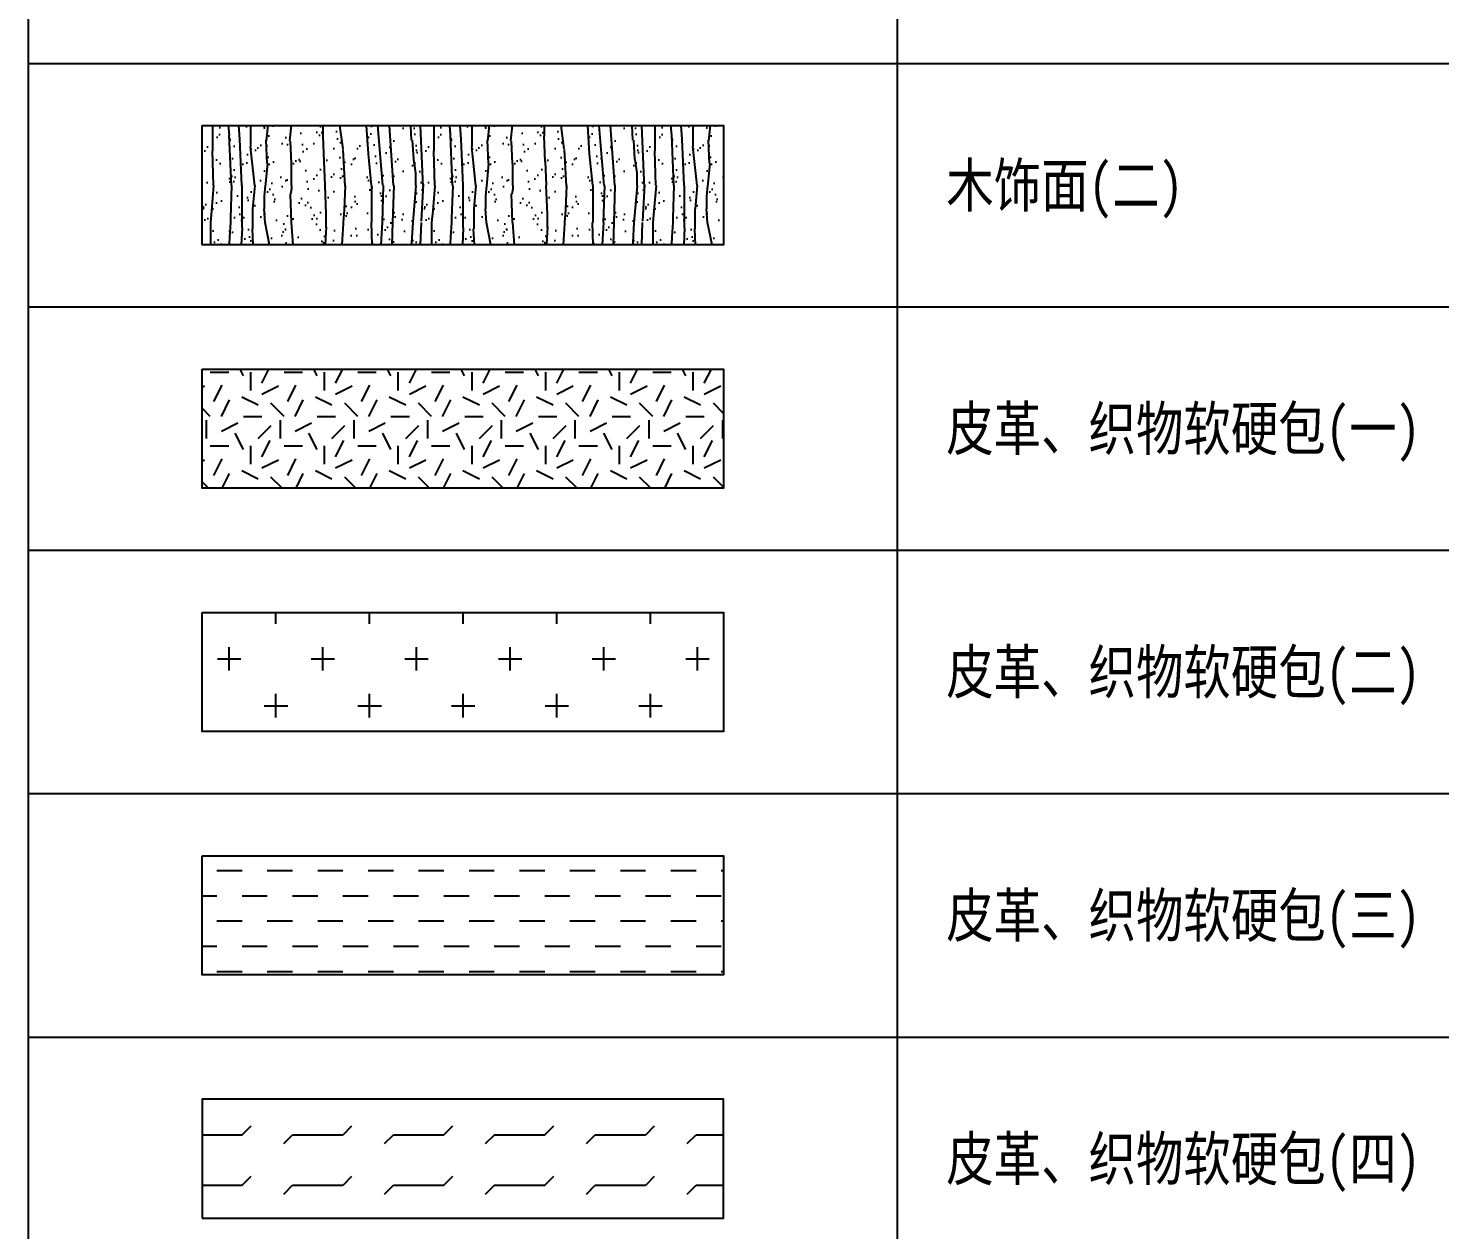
# Paper-space layout '布局1' of a CAD drawing. Header units: millimetres. Extents: x -13 to 1345, y 296 to 754.
# Drawn here: x 932.2 to 1013.4, y 524.1 to 593.2 of the extents above; entities that cross this region are included whole.
import ezdxf
from ezdxf.enums import TextEntityAlignment as Align

# ---------------------------------------------------------------- set-up
doc = ezdxf.new("R2010")
doc.units = ezdxf.units.MM
for name, color, linetype in [('E-立面填充', 250, 'Continuous'), ('W-图框', 251, 'Continuous'), ('W-文字', 35, 'Continuous')]:
    doc.layers.add(name, color=color, linetype=linetype)
doc.styles.add('WORD-1', font='SIMFANG.TTF', dxfattribs={"width": 0.7, "height": 2.5})

psp = doc.layouts.new('布局1')

# ---------------------------------------------------------------- hatches: boundary and pattern name
at = {"layer": 'E-立面填充', "ltscale": 1000}
h = psp.add_hatch(dxfattribs=at)
h.set_pattern_fill('FA木纹深SC1000', color=250, scale=12.72544, angle=90, style=0, pattern_type=2)
h.set_pattern_definition([(266.633539, (-4035.80825, 403.8522), (-1e-07, -12.72543966), [4.12774, -212.578687]), (268.025065, (-4046.89756, 401.00415), (-1.67e-07, -12.725439713), [1.758367, -367.49871]), (91.974934, (-4046.89756, 397.4895), (-9.65e-07, 12.72543968), [1.758367, -367.49871]), (267.455195, (-4044.59486, 403.00386), (-12.725442616, -279.959672629), [2.729572, -570.480507]), (270, (-4044.716, 400.277), (-12.72544, -12.72544), [2.787477, -9.93796]), (266.633539, (-4039.0199, 403.6098), (-1e-07, -12.72543966), [3.095806, -213.610618]), (270, (-4039.202, 400.52), (-12.72544, -12.72544), [3.029867, -9.695572]), (266.423665, (-4038.05035, 403.7916), (-9e-08, -12.72543973), [2.914347, -201.08997]), (266.347777, (-4038.23214, 400.88295), (-12.72544048, -203.607034184), [2.85387, -596.458945]), (267.678469, (-4035.26287, 401.9737), (-12.7254419765, -318.13599169), [4.487886, -937.968173]), (90, (-4046.352, 397.49), (-12.72544, 12.72544), [4.726592, -7.998847]), (267.768825, (-4043.92829, 402.1555), (-12.7254419194, -330.8614318664), [4.669535, -975.932728]), (270, (-4045.686, 403.67), (-12.72544, -12.72544), [4.665995, -8.059445]), (90, (-4043.08, 399.429), (-12.72544, 12.72544), [1.39374, -11.3317]), (93.814075, (-4041.9892, 400.5194), (-1.3e-07, 12.72543972), [0.910978, -190.394326]), (101.30993, (-4042.0498, 401.4283), (-4e-07, 12.7254397), [0.92696, -63.960303]), (267.397437, (-4040.71663, 400.94355), (-1.9e-07, -12.7254397), [1.334518, -278.914215]), (95.19443, (-4040.7166, 400.9436), (-6e-07, 12.7254397), [1.33864, -139.218436]), (266.054813, (-4036.35362, 401.00415), (-12.72544144, -178.15615458), [1.761497, -368.152824]), (90, (-4035.058, 391.443), (-12.72544, 8e-16), [0, -12.72544]), (90, (-4034.896, 394.772), (-12.72544, 8e-16), [0, -12.72544]), (90, (-4035.03, 394.625), (-12.72544, 8e-16), [0, -12.72544]), (90, (-4035.756, 393.834), (-12.72544, 8e-16), [0, -12.72544]), (90, (-4036.39, 393.142), (-12.72544, 8e-16), [0, -12.72544]), (90, (-4036.524, 392.995), (-12.72544, 8e-16), [0, -12.72544]), (90, (-4037.25, 392.204), (-12.72544, 8e-16), [0, -12.72544]), (90, (-4037.884, 391.512), (-12.72544, 8e-16), [0, -12.72544]), (90, (-4038.018, 391.365), (-12.72544, 8e-16), [0, -12.72544]), (90, (-4034.96, 397.855), (-12.72544, 8e-16), [0, -12.72544]), (90, (-4035.594, 397.163), (-12.72544, 8e-16), [0, -12.72544]), (90, (-4035.728, 397.016), (-12.72544, 8e-16), [0, -12.72544]), (90, (-4036.454, 396.225), (-12.72544, 8e-16), [0, -12.72544]), (90, (-4037.088, 395.533), (-12.72544, 8e-16), [0, -12.72544]), (90, (-4037.222, 395.386), (-12.72544, 8e-16), [0, -12.72544]), (90, (-4037.948, 394.595), (-12.72544, 8e-16), [0, -12.72544]), (90, (-4038.582, 393.903), (-12.72544, 8e-16), [0, -12.72544]), (90, (-4038.716, 393.756), (-12.72544, 8e-16), [0, -12.72544]), (90, (-4039.441, 392.964), (-12.72544, 8e-16), [0, -12.72544]), (90, (-4040.075, 392.272), (-12.72544, 8e-16), [0, -12.72544]), (90, (-4040.21, 392.126), (-12.72544, 8e-16), [0, -12.72544]), (90, (-4040.935, 391.334), (-12.72544, 8e-16), [0, -12.72544]), (90, (-4035.658, 400.246), (-12.72544, 8e-16), [0, -12.72544]), (90, (-4036.292, 399.554), (-12.72544, 8e-16), [0, -12.72544]), (90, (-4036.426, 399.407), (-12.72544, 8e-16), [0, -12.72544]), (90, (-4037.152, 398.616), (-12.72544, 8e-16), [0, -12.72544]), (90, (-4037.786, 397.924), (-12.72544, 8e-16), [0, -12.72544]), (90, (-4037.92, 397.777), (-12.72544, 8e-16), [0, -12.72544]), (90, (-4038.646, 396.985), (-12.72544, 8e-16), [0, -12.72544]), (90, (-4039.28, 396.294), (-12.72544, 8e-16), [0, -12.72544]), (90, (-4039.414, 396.147), (-12.72544, 8e-16), [0, -12.72544]), (90, (-4040.14, 395.355), (-12.72544, 8e-16), [0, -12.72544]), (90, (-4040.773, 394.663), (-12.72544, 8e-16), [0, -12.72544]), (90, (-4040.908, 394.517), (-12.72544, 8e-16), [0, -12.72544]), (90, (-4041.633, 393.725), (-12.72544, 8e-16), [0, -12.72544]), (90, (-4042.267, 393.033), (-12.72544, 8e-16), [0, -12.72544]), (90, (-4042.402, 392.887), (-12.72544, 8e-16), [0, -12.72544]), (90, (-4043.127, 392.095), (-12.72544, 8e-16), [0, -12.72544]), (90, (-4043.761, 391.403), (-12.72544, 8e-16), [0, -12.72544]), (90, (-4043.895, 391.256), (-12.72544, 8e-16), [0, -12.72544]), (90, (-4038.484, 400.315), (-12.72544, 8e-16), [0, -12.72544]), (90, (-4038.618, 400.168), (-12.72544, 8e-16), [0, -12.72544]), (90, (-4039.344, 399.376), (-12.72544, 8e-16), [0, -12.72544]), (90, (-4039.978, 398.684), (-12.72544, 8e-16), [0, -12.72544]), (90, (-4040.112, 398.538), (-12.72544, 8e-16), [0, -12.72544]), (90, (-4040.837, 397.746), (-12.72544, 8e-16), [0, -12.72544]), (90, (-4041.471, 397.054), (-12.72544, 8e-16), [0, -12.72544]), (90, (-4041.606, 396.908), (-12.72544, 8e-16), [0, -12.72544]), (90, (-4042.331, 396.116), (-12.72544, 8e-16), [0, -12.72544]), (90, (-4042.965, 395.424), (-12.72544, 8e-16), [0, -12.72544]), (90, (-4043.1, 395.278), (-12.72544, 8e-16), [0, -12.72544]), (90, (-4043.825, 394.486), (-12.72544, 8e-16), [0, -12.72544]), (90, (-4044.459, 393.794), (-12.72544, 8e-16), [0, -12.72544]), (90, (-4044.593, 393.647), (-12.72544, 8e-16), [0, -12.72544]), (90, (-4045.319, 392.856), (-12.72544, 8e-16), [0, -12.72544]), (90, (-4045.953, 392.164), (-12.72544, 8e-16), [0, -12.72544]), (90, (-4046.087, 392.017), (-12.72544, 8e-16), [0, -12.72544]), (90, (-4046.812, 391.226), (-12.72544, 8e-16), [0, -12.72544]), (90, (-4041.535, 400.137), (-12.72544, 8e-16), [0, -12.72544]), (90, (-4042.17, 399.445), (-12.72544, 8e-16), [0, -12.72544]), (90, (-4042.304, 399.299), (-12.72544, 8e-16), [0, -12.72544]), (90, (-4043.029, 398.507), (-12.72544, 8e-16), [0, -12.72544]), (90, (-4043.663, 397.815), (-12.72544, 8e-16), [0, -12.72544]), (90, (-4043.798, 397.668), (-12.72544, 8e-16), [0, -12.72544]), (90, (-4044.523, 396.877), (-12.72544, 8e-16), [0, -12.72544]), (90, (-4045.157, 396.185), (-12.72544, 8e-16), [0, -12.72544]), (90, (-4045.291, 396.038), (-12.72544, 8e-16), [0, -12.72544]), (90, (-4046.017, 395.247), (-12.72544, 8e-16), [0, -12.72544]), (90, (-4046.651, 394.555), (-12.72544, 8e-16), [0, -12.72544]), (90, (-4046.785, 394.408), (-12.72544, 8e-16), [0, -12.72544]), (90, (-4044.361, 400.206), (-12.72544, 8e-16), [0, -12.72544]), (90, (-4044.496, 400.059), (-12.72544, 8e-16), [0, -12.72544]), (90, (-4045.221, 399.268), (-12.72544, 8e-16), [0, -12.72544]), (90, (-4045.855, 398.576), (-12.72544, 8e-16), [0, -12.72544]), (90, (-4045.99, 398.429), (-12.72544, 8e-16), [0, -12.72544]), (90, (-4046.715, 397.638), (-12.72544, 8e-16), [0, -12.72544]), (90, (-4047.349, 396.946), (-12.72544, 8e-16), [0, -12.72544]), (90, (-4035.368, 392.983), (-12.72544, 8e-16), [0, -12.72544]), (90, (-4035.582, 392.647), (-12.72544, 8e-16), [0, -12.72544]), (90, (-4035.373, 395.46), (-12.72544, 8e-16), [0, -12.72544]), (90, (-4035.586, 395.124), (-12.72544, 8e-16), [0, -12.72544]), (90, (-4036.59, 393.548), (-12.72544, 8e-16), [0, -12.72544]), (90, (-4037.36, 392.34), (-12.72544, 8e-16), [0, -12.72544]), (90, (-4037.573, 392.005), (-12.72544, 8e-16), [0, -12.72544]), (90, (-4035.377, 397.936), (-12.72544, 8e-16), [0, -12.72544]), (90, (-4035.591, 397.601), (-12.72544, 8e-16), [0, -12.72544]), (90, (-4036.595, 396.025), (-12.72544, 8e-16), [0, -12.72544]), (90, (-4037.364, 394.817), (-12.72544, 8e-16), [0, -12.72544]), (90, (-4037.578, 394.482), (-12.72544, 8e-16), [0, -12.72544]), (90, (-4038.582, 392.906), (-12.72544, 8e-16), [0, -12.72544]), (90, (-4039.351, 391.698), (-12.72544, 8e-16), [0, -12.72544]), (90, (-4039.565, 391.363), (-12.72544, 8e-16), [0, -12.72544]), (90, (-4035.382, 400.413), (-12.72544, 8e-16), [0, -12.72544]), (90, (-4035.595, 400.078), (-12.72544, 8e-16), [0, -12.72544]), (90, (-4036.6, 398.501), (-12.72544, 8e-16), [0, -12.72544]), (90, (-4037.369, 397.294), (-12.72544, 8e-16), [0, -12.72544]), (90, (-4037.582, 396.959), (-12.72544, 8e-16), [0, -12.72544]), (90, (-4038.587, 395.382), (-12.72544, 8e-16), [0, -12.72544]), (90, (-4039.356, 394.175), (-12.72544, 8e-16), [0, -12.72544]), (90, (-4039.57, 393.84), (-12.72544, 8e-16), [0, -12.72544]), (90, (-4040.574, 392.263), (-12.72544, 8e-16), [0, -12.72544]), (90, (-4037.373, 399.771), (-12.72544, 8e-16), [0, -12.72544]), (90, (-4037.587, 399.435), (-12.72544, 8e-16), [0, -12.72544]), (90, (-4038.591, 397.859), (-12.72544, 8e-16), [0, -12.72544]), (90, (-4039.36, 396.652), (-12.72544, 8e-16), [0, -12.72544]), (90, (-4039.574, 396.316), (-12.72544, 8e-16), [0, -12.72544]), (90, (-4040.578, 394.74), (-12.72544, 8e-16), [0, -12.72544]), (90, (-4041.348, 393.533), (-12.72544, 8e-16), [0, -12.72544]), (90, (-4041.561, 393.197), (-12.72544, 8e-16), [0, -12.72544]), (90, (-4042.565, 391.621), (-12.72544, 8e-16), [0, -12.72544]), (90, (-4038.596, 400.336), (-12.72544, 8e-16), [0, -12.72544]), (90, (-4039.365, 399.129), (-12.72544, 8e-16), [0, -12.72544]), (90, (-4039.579, 398.793), (-12.72544, 8e-16), [0, -12.72544]), (90, (-4040.583, 397.217), (-12.72544, 8e-16), [0, -12.72544]), (90, (-4041.352, 396.01), (-12.72544, 8e-16), [0, -12.72544]), (90, (-4041.566, 395.674), (-12.72544, 8e-16), [0, -12.72544]), (90, (-4042.57, 394.098), (-12.72544, 8e-16), [0, -12.72544]), (90, (-4043.339, 392.89), (-12.72544, 8e-16), [0, -12.72544]), (90, (-4043.553, 392.555), (-12.72544, 8e-16), [0, -12.72544]), (90, (-4040.587, 399.694), (-12.72544, 8e-16), [0, -12.72544]), (90, (-4041.357, 398.486), (-12.72544, 8e-16), [0, -12.72544]), (90, (-4041.57, 398.151), (-12.72544, 8e-16), [0, -12.72544]), (90, (-4042.574, 396.574), (-12.72544, 8e-16), [0, -12.72544]), (90, (-4043.344, 395.367), (-12.72544, 8e-16), [0, -12.72544]), (90, (-4043.557, 395.032), (-12.72544, 8e-16), [0, -12.72544]), (90, (-4044.562, 393.455), (-12.72544, 8e-16), [0, -12.72544]), (90, (-4045.331, 392.248), (-12.72544, 8e-16), [0, -12.72544]), (90, (-4045.544, 391.912), (-12.72544, 8e-16), [0, -12.72544]), (90, (-4042.579, 399.051), (-12.72544, 8e-16), [0, -12.72544]), (90, (-4043.348, 397.844), (-12.72544, 8e-16), [0, -12.72544]), (90, (-4043.562, 397.508), (-12.72544, 8e-16), [0, -12.72544]), (90, (-4044.566, 395.932), (-12.72544, 8e-16), [0, -12.72544]), (90, (-4045.335, 394.725), (-12.72544, 8e-16), [0, -12.72544]), (90, (-4045.549, 394.389), (-12.72544, 8e-16), [0, -12.72544]), (90, (-4046.553, 392.813), (-12.72544, 8e-16), [0, -12.72544]), (90, (-4047.322, 391.606), (-12.72544, 8e-16), [0, -12.72544]), (90, (-4043.353, 400.32), (-12.72544, 8e-16), [0, -12.72544]), (90, (-4043.566, 399.985), (-12.72544, 8e-16), [0, -12.72544]), (90, (-4044.57, 398.409), (-12.72544, 8e-16), [0, -12.72544]), (90, (-4045.34, 397.201), (-12.72544, 8e-16), [0, -12.72544]), (90, (-4045.553, 396.866), (-12.72544, 8e-16), [0, -12.72544]), (90, (-4046.558, 395.29), (-12.72544, 8e-16), [0, -12.72544]), (90, (-4047.327, 394.082), (-12.72544, 8e-16), [0, -12.72544]), (90, (-4045.344, 399.678), (-12.72544, 8e-16), [0, -12.72544]), (90, (-4045.558, 399.343), (-12.72544, 8e-16), [0, -12.72544]), (90, (-4046.562, 397.767), (-12.72544, 8e-16), [0, -12.72544]), (90, (-4047.331, 396.559), (-12.72544, 8e-16), [0, -12.72544]), (90, (-4046.567, 400.243), (-12.72544, 8e-16), [0, -12.72544]), (90, (-4047.336, 399.036), (-12.72544, 8e-16), [0, -12.72544]), (90, (-4034.791, 399.959), (-12.72544, 8e-16), [0, -12.72544]), (90, (-4034.736, 399.545), (-12.72544, 8e-16), [0, -12.72544]), (90, (-4036.839, 399.872), (-12.72544, 8e-16), [0, -12.72544]), (90, (-4036.753, 399.226), (-12.72544, 8e-16), [0, -12.72544]), (90, (-4036.699, 398.812), (-12.72544, 8e-16), [0, -12.72544]), (90, (-4036.557, 397.731), (-12.72544, 8e-16), [0, -12.72544]), (90, (-4036.472, 397.085), (-12.72544, 8e-16), [0, -12.72544]), (90, (-4036.417, 396.671), (-12.72544, 8e-16), [0, -12.72544]), (90, (-4036.275, 395.59), (-12.72544, 8e-16), [0, -12.72544]), (90, (-4036.19, 394.944), (-12.72544, 8e-16), [0, -12.72544]), (90, (-4036.135, 394.53), (-12.72544, 8e-16), [0, -12.72544]), (90, (-4035.993, 393.45), (-12.72544, 8e-16), [0, -12.72544]), (90, (-4035.908, 392.803), (-12.72544, 8e-16), [0, -12.72544]), (90, (-4035.853, 392.389), (-12.72544, 8e-16), [0, -12.72544]), (90, (-4035.711, 391.309), (-12.72544, 8e-16), [0, -12.72544]), (90, (-4038.944, 400.219), (-12.72544, 8e-16), [0, -12.72544]), (90, (-4038.801, 399.139), (-12.72544, 8e-16), [0, -12.72544]), (90, (-4038.716, 398.492), (-12.72544, 8e-16), [0, -12.72544]), (90, (-4038.662, 398.078), (-12.72544, 8e-16), [0, -12.72544]), (90, (-4038.52, 396.998), (-12.72544, 8e-16), [0, -12.72544]), (90, (-4038.434, 396.351), (-12.72544, 8e-16), [0, -12.72544]), (90, (-4038.38, 395.938), (-12.72544, 8e-16), [0, -12.72544]), (90, (-4038.238, 394.857), (-12.72544, 8e-16), [0, -12.72544]), (90, (-4038.152, 394.21), (-12.72544, 8e-16), [0, -12.72544]), (90, (-4038.098, 393.797), (-12.72544, 8e-16), [0, -12.72544]), (90, (-4037.956, 392.716), (-12.72544, 8e-16), [0, -12.72544]), (90, (-4037.87, 392.07), (-12.72544, 8e-16), [0, -12.72544]), (90, (-4037.816, 391.656), (-12.72544, 8e-16), [0, -12.72544]), (90, (-4040.961, 399.9), (-12.72544, 8e-16), [0, -12.72544]), (90, (-4040.906, 399.486), (-12.72544, 8e-16), [0, -12.72544]), (90, (-4040.764, 398.406), (-12.72544, 8e-16), [0, -12.72544]), (90, (-4040.679, 397.759), (-12.72544, 8e-16), [0, -12.72544]), (90, (-4040.624, 397.345), (-12.72544, 8e-16), [0, -12.72544]), (90, (-4040.482, 396.265), (-12.72544, 8e-16), [0, -12.72544]), (90, (-4040.397, 395.618), (-12.72544, 8e-16), [0, -12.72544]), (90, (-4040.343, 395.204), (-12.72544, 8e-16), [0, -12.72544]), (90, (-4040.2, 394.124), (-12.72544, 8e-16), [0, -12.72544]), (90, (-4040.115, 393.477), (-12.72544, 8e-16), [0, -12.72544]), (90, (-4040.061, 393.063), (-12.72544, 8e-16), [0, -12.72544]), (90, (-4039.918, 391.983), (-12.72544, 8e-16), [0, -12.72544]), (90, (-4039.833, 391.336), (-12.72544, 8e-16), [0, -12.72544]), (90, (-4043.009, 399.813), (-12.72544, 8e-16), [0, -12.72544]), (90, (-4042.923, 399.167), (-12.72544, 8e-16), [0, -12.72544]), (90, (-4042.869, 398.753), (-12.72544, 8e-16), [0, -12.72544]), (90, (-4042.727, 397.672), (-12.72544, 8e-16), [0, -12.72544]), (90, (-4042.642, 397.026), (-12.72544, 8e-16), [0, -12.72544]), (90, (-4042.587, 396.612), (-12.72544, 8e-16), [0, -12.72544]), (90, (-4042.445, 395.531), (-12.72544, 8e-16), [0, -12.72544]), (90, (-4042.36, 394.885), (-12.72544, 8e-16), [0, -12.72544]), (90, (-4042.305, 394.471), (-12.72544, 8e-16), [0, -12.72544]), (90, (-4042.163, 393.39), (-12.72544, 8e-16), [0, -12.72544]), (90, (-4042.078, 392.744), (-12.72544, 8e-16), [0, -12.72544]), (90, (-4042.023, 392.33), (-12.72544, 8e-16), [0, -12.72544]), (90, (-4041.881, 391.25), (-12.72544, 8e-16), [0, -12.72544]), (90, (-4045.114, 400.16), (-12.72544, 8e-16), [0, -12.72544]), (90, (-4044.971, 399.08), (-12.72544, 8e-16), [0, -12.72544]), (90, (-4044.886, 398.433), (-12.72544, 8e-16), [0, -12.72544]), (90, (-4044.832, 398.019), (-12.72544, 8e-16), [0, -12.72544]), (90, (-4044.69, 396.939), (-12.72544, 8e-16), [0, -12.72544]), (90, (-4044.604, 396.292), (-12.72544, 8e-16), [0, -12.72544]), (90, (-4044.55, 395.878), (-12.72544, 8e-16), [0, -12.72544]), (90, (-4044.408, 394.798), (-12.72544, 8e-16), [0, -12.72544]), (90, (-4044.322, 394.152), (-12.72544, 8e-16), [0, -12.72544]), (90, (-4044.268, 393.738), (-12.72544, 8e-16), [0, -12.72544]), (90, (-4044.126, 392.657), (-12.72544, 8e-16), [0, -12.72544]), (90, (-4044.04, 392.011), (-12.72544, 8e-16), [0, -12.72544]), (90, (-4043.986, 391.597), (-12.72544, 8e-16), [0, -12.72544]), (90, (-4047.216, 400.488), (-12.72544, 8e-16), [0, -12.72544]), (90, (-4047.131, 399.841), (-12.72544, 8e-16), [0, -12.72544]), (90, (-4047.076, 399.427), (-12.72544, 8e-16), [0, -12.72544]), (90, (-4046.934, 398.347), (-12.72544, 8e-16), [0, -12.72544]), (90, (-4046.849, 397.7), (-12.72544, 8e-16), [0, -12.72544]), (90, (-4046.794, 397.286), (-12.72544, 8e-16), [0, -12.72544]), (90, (-4046.652, 396.206), (-12.72544, 8e-16), [0, -12.72544]), (90, (-4046.567, 395.559), (-12.72544, 8e-16), [0, -12.72544]), (90, (-4046.513, 395.145), (-12.72544, 8e-16), [0, -12.72544]), (90, (-4046.37, 394.065), (-12.72544, 8e-16), [0, -12.72544]), (90, (-4046.285, 393.418), (-12.72544, 8e-16), [0, -12.72544]), (90, (-4046.231, 393.004), (-12.72544, 8e-16), [0, -12.72544]), (90, (-4046.088, 391.924), (-12.72544, 8e-16), [0, -12.72544]), (90, (-4046.003, 391.277), (-12.72544, 8e-16), [0, -12.72544]), (90, (-4035.236, 400.05), (-12.72544, 8e-16), [0, -12.72544]), (90, (-4036.769, 400), (-12.72544, 8e-16), [0, -12.72544]), (90, (-4035.946, 398.928), (-12.72544, 8e-16), [0, -12.72544]), (90, (-4035.21, 397.968), (-12.72544, 8e-16), [0, -12.72544]), (90, (-4038.301, 399.95), (-12.72544, 8e-16), [0, -12.72544]), (90, (-4037.478, 398.877), (-12.72544, 8e-16), [0, -12.72544]), (90, (-4036.742, 397.918), (-12.72544, 8e-16), [0, -12.72544]), (90, (-4035.955, 396.893), (-12.72544, 8e-16), [0, -12.72544]), (90, (-4035.132, 395.82), (-12.72544, 8e-16), [0, -12.72544]), (90, (-4039.834, 399.9), (-12.72544, 8e-16), [0, -12.72544]), (90, (-4039.011, 398.827), (-12.72544, 8e-16), [0, -12.72544]), (90, (-4038.275, 397.868), (-12.72544, 8e-16), [0, -12.72544]), (90, (-4037.488, 396.843), (-12.72544, 8e-16), [0, -12.72544]), (90, (-4036.665, 395.77), (-12.72544, 8e-16), [0, -12.72544]), (90, (-4035.929, 394.811), (-12.72544, 8e-16), [0, -12.72544]), (90, (-4035.142, 393.786), (-12.72544, 8e-16), [0, -12.72544]), (90, (-4041.366, 399.85), (-12.72544, 8e-16), [0, -12.72544]), (90, (-4040.543, 398.777), (-12.72544, 8e-16), [0, -12.72544]), (90, (-4039.807, 397.818), (-12.72544, 8e-16), [0, -12.72544]), (90, (-4039.02, 396.793), (-12.72544, 8e-16), [0, -12.72544]), (90, (-4038.197, 395.72), (-12.72544, 8e-16), [0, -12.72544]), (90, (-4037.461, 394.761), (-12.72544, 8e-16), [0, -12.72544]), (90, (-4036.675, 393.736), (-12.72544, 8e-16), [0, -12.72544]), (90, (-4035.852, 392.663), (-12.72544, 8e-16), [0, -12.72544]), (90, (-4035.116, 391.704), (-12.72544, 8e-16), [0, -12.72544]), (90, (-4042.899, 399.8), (-12.72544, 8e-16), [0, -12.72544]), (90, (-4042.076, 398.727), (-12.72544, 8e-16), [0, -12.72544]), (90, (-4041.34, 397.768), (-12.72544, 8e-16), [0, -12.72544]), (90, (-4040.553, 396.743), (-12.72544, 8e-16), [0, -12.72544]), (90, (-4039.73, 395.67), (-12.72544, 8e-16), [0, -12.72544]), (90, (-4038.994, 394.711), (-12.72544, 8e-16), [0, -12.72544]), (90, (-4038.207, 393.686), (-12.72544, 8e-16), [0, -12.72544]), (90, (-4037.384, 392.613), (-12.72544, 8e-16), [0, -12.72544]), (90, (-4036.648, 391.654), (-12.72544, 8e-16), [0, -12.72544]), (90, (-4044.431, 399.75), (-12.72544, 8e-16), [0, -12.72544]), (90, (-4043.608, 398.677), (-12.72544, 8e-16), [0, -12.72544]), (90, (-4042.872, 397.718), (-12.72544, 8e-16), [0, -12.72544]), (90, (-4042.085, 396.693), (-12.72544, 8e-16), [0, -12.72544]), (90, (-4041.262, 395.62), (-12.72544, 8e-16), [0, -12.72544]), (90, (-4040.526, 394.661), (-12.72544, 8e-16), [0, -12.72544]), (90, (-4039.74, 393.635), (-12.72544, 8e-16), [0, -12.72544]), (90, (-4038.916, 392.563), (-12.72544, 8e-16), [0, -12.72544]), (90, (-4038.18, 391.604), (-12.72544, 8e-16), [0, -12.72544]), (90, (-4045.964, 399.7), (-12.72544, 8e-16), [0, -12.72544]), (90, (-4045.14, 398.627), (-12.72544, 8e-16), [0, -12.72544]), (90, (-4044.405, 397.668), (-12.72544, 8e-16), [0, -12.72544]), (90, (-4043.618, 396.643), (-12.72544, 8e-16), [0, -12.72544]), (90, (-4042.795, 395.57), (-12.72544, 8e-16), [0, -12.72544]), (90, (-4042.059, 394.611), (-12.72544, 8e-16), [0, -12.72544]), (90, (-4041.272, 393.585), (-12.72544, 8e-16), [0, -12.72544]), (90, (-4040.449, 392.513), (-12.72544, 8e-16), [0, -12.72544]), (90, (-4039.713, 391.554), (-12.72544, 8e-16), [0, -12.72544]), (90, (-4046.673, 398.577), (-12.72544, 8e-16), [0, -12.72544]), (90, (-4045.937, 397.618), (-12.72544, 8e-16), [0, -12.72544]), (90, (-4045.15, 396.592), (-12.72544, 8e-16), [0, -12.72544]), (90, (-4044.327, 395.52), (-12.72544, 8e-16), [0, -12.72544]), (90, (-4043.591, 394.561), (-12.72544, 8e-16), [0, -12.72544]), (90, (-4042.805, 393.535), (-12.72544, 8e-16), [0, -12.72544]), (90, (-4041.981, 392.463), (-12.72544, 8e-16), [0, -12.72544]), (90, (-4041.246, 391.504), (-12.72544, 8e-16), [0, -12.72544]), (90, (-4046.683, 396.542), (-12.72544, 8e-16), [0, -12.72544]), (90, (-4045.86, 395.47), (-12.72544, 8e-16), [0, -12.72544]), (90, (-4045.124, 394.51), (-12.72544, 8e-16), [0, -12.72544]), (90, (-4044.337, 393.485), (-12.72544, 8e-16), [0, -12.72544]), (90, (-4043.514, 392.413), (-12.72544, 8e-16), [0, -12.72544]), (90, (-4042.778, 391.453), (-12.72544, 8e-16), [0, -12.72544]), (90, (-4046.656, 394.46), (-12.72544, 8e-16), [0, -12.72544]), (90, (-4045.87, 393.435), (-12.72544, 8e-16), [0, -12.72544]), (90, (-4045.046, 392.362), (-12.72544, 8e-16), [0, -12.72544]), (90, (-4044.31, 391.403), (-12.72544, 8e-16), [0, -12.72544]), (90, (-4046.579, 392.312), (-12.72544, 8e-16), [0, -12.72544]), (90, (-4045.843, 391.353), (-12.72544, 8e-16), [0, -12.72544]), (90, (-4047.375, 391.303), (-12.72544, 8e-16), [0, -12.72544]), (265.236358, (-4037.9897, 391.854), (-7e-08, -12.72543973), [0.72969, -152.50489]), (270, (-4043.262, 391.915), (-12.72544, -12.72544), [0.787765, -11.937674]), (90, (-4043.868, 391.127), (-12.72544, 12.72544), [2.120907, -10.604533]), (268.363422, (-4035.14168, 393.2477), (-2.64e-07, -12.725439747), [2.121772, -443.45037]), (268.363422, (-4035.74765, 393.2477), (-2.64e-07, -12.725439747), [2.121772, -443.45037]), (270, (-4036.414, 391.793), (-12.72544, -12.72544), [0.66657, -12.05887]), (90, (-4039.02, 391.127), (-12.72544, 12.72544), [0.48478, -12.24066]), (92.121096, (-4041.0196, 391.1268), (-7.7e-07, 12.725439627), [1.63725, -342.18519]), (94.398705, (-4042.53455, 391.1268), (9e-09, 12.72543976), [0.790093, -165.12934]), (270, (-4044.534, 391.369), (-12.72544, -12.72544), [0.24239, -12.48305]), (264.80557, (-4045.625, 391.7934), (3e-08, -12.72543975), [0.66932, -139.887755]), (266.729512, (-4046.1704, 393.2477), (-12.725439998, -216.332473974), [2.124366, -443.99259]), (265.100907, (-4046.59457, 393.2477), (-12.72544109, -152.705275943), [2.128683, -444.894836]), (94.573921, (-4045.5644, 397.4895), (-12.725439623, 152.70527562), [1.519773, -317.632625]), (262.874983, (-4043.08, 399.4286), (-2e-07, -12.72543974), [1.954205, -100.64157]), (266.423665, (-4043.3223, 397.4895), (-9e-08, -12.72543973), [0.97145, -203.032863]), (270, (-4043.383, 396.52), (-12.72544, -12.72544), [1.030155, -11.695285]), (263.884496, (-4042.29216, 397.4895), (-12.72544005, -114.528957303), [1.706436, -356.645196]), (263.884496, (-4040.959, 397.4895), (-12.72544005, -114.528957303), [1.706436, -356.645196]), (96.340192, (-4038.3533, 397.4895), (-3.2e-07, 12.7254396), [0.548732, -114.685025]), (94.085617, (-4035.1417, 393.2477), (-6.3e-07, 12.72543966), [4.25262, -174.357434]), (264.093858, (-4036.4748, 399.24683), (-12.725441517, -127.25439571), [1.7667, -369.24043]), (264.289406, (-4036.6566, 397.4895), (-1.8e-07, -12.7254397), [0.608996, -127.28009]), (268.451842, (-4036.05064, 399.7316), (-8.4e-08, -12.725439704), [2.24292, -468.77028]), (93.814075, (-4036.596, 395.0656), (-1.3e-07, 12.72543972), [1.821955, -189.48335]), (95.710593, (-4036.4142, 393.2477), (-2.4e-07, 12.72543968), [1.826987, -126.062098]), (270, (-4036.414, 392.581), (-12.72544, -12.72544), [0.787765, -11.937674]), (270, (-4036.414, 393.248), (-12.72544, -12.72544), [0.66657, -12.05887]), (267.510447, (-4037.92915, 393.2477), (-7e-08, -12.72543972), [1.395055, -291.56656]), (258.690067, (-4041.0196, 393.066), (-7e-08, -12.7254398), [0.308987, -64.578278]), (270, (-4041.02, 393.248), (-12.72544, -12.72544), [0.181792, -12.543647]), (270, (-4042.595, 392.642), (-12.72544, -12.72544), [0.727168, -11.99827]), (264.289406, (-4042.5345, 393.2477), (-1.8e-07, -12.7254397), [0.608996, -127.28009]), (264.80557, (-4043.1405, 393.2477), (3e-08, -12.72543975), [1.33864, -139.218436]), (265.236358, (-4045.5038, 393.2477), (-7e-08, -12.72543973), [1.459377, -151.7752]), (92.489553, (-4039.0805, 393.2477), (-3.1e-07, 12.72543971), [1.395055, -291.56656]), (92.385944, (-4039.1411, 394.64143), (-5.67e-07, 12.72543964), [1.455598, -304.219948]), (90, (-4041.02, 393.248), (-12.72544, 12.72544), [1.272544, -11.452896]), (92.726311, (-4041.0196, 394.52023), (-6.3e-07, 12.7254397), [1.273986, -266.263054]), (264.80557, (-4042.4134, 394.5202), (3e-08, -12.72543975), [1.33864, -139.218436]), (92.602562, (-4042.41335, 394.52023), (-7.74e-07, 12.725439665), [1.334518, -278.914215]), (96.170175, (-4043.14052, 393.2477), (-12.725439702, 114.528957316), [2.255165, -471.329557]), (92.602562, (-4043.8677, 393.2477), (-7.74e-07, 12.725439665), [2.669036, -277.579698]), (92.385944, (-4044.47366, 393.2477), (-5.67e-07, 12.72543964), [2.911196, -302.76435]), (270, (-4045.564, 397.247), (-12.72544, -12.72544), [1.999712, -10.725727]), (91.735705, (-4045.5038, 393.2477), (-3.4e-07, 12.725439704), [2.00063, -418.131645]), (90, (-4046.595, 393.248), (-12.72544, 12.72544), [0.727168, -11.99827]), (98.746162, (-4046.5946, 393.9749), (-12.72543967, 76.35263822), [0.797033, -166.57999]), (93.17983, (-4046.7158, 394.7626), (-2.5e-07, 12.72543965), [1.092434, -228.31868]), (92.121096, (-4039.0199, 391.61156), (-7.7e-07, 12.725439627), [1.63725, -342.18519]), (268.152389, (-4044.47366, 393.2477), (-2.12e-07, -12.725439646), [1.879494, -392.814332]), (94.8990924, (-4035.74765, 393.2477), (-12.725440258, 152.70527601), [4.257367, -442.76615]), (90, (-4039.202, 396.096), (-12.72544, 12.72544), [1.39374, -11.3317]), (95.19443, (-4044.5949, 396.1564), (-6e-07, 12.7254397), [1.33864, -139.218436]), (90, (-4045.564, 397.247), (-12.72544, 12.72544), [0.24239, -12.48305]), (92.4540317, (-4046.17039, 393.24769), (-12.7254396217, 292.685112643), [4.245707, -887.35275]), (92.121096, (-4046.83696, 395.85337), (-7.7e-07, 12.725439627), [1.63725, -342.18519]), (93.270488, (-4037.92915, 393.2477), (-12.725439696, 216.332473992), [2.124366, -443.99259]), (98.130102, (-4038.0503, 395.3686), (-7e-07, 12.72543956), [2.14244, -87.840007]), (94.398705, (-4043.9889, 395.914), (9e-09, 12.72543976), [1.580185, -164.339242]), (260.909723, (-4042.04977, 399.00444), (-12.725439486, -76.35263822), [1.534202, -320.648198]), (267.709389, (-4041.98917, 400.51937), (-1.9e-07, -12.72543972), [1.516145, -316.874253]), (270, (-4040.959, 397.853), (-12.72544, -12.72544), [0.363584, -12.361855]), (264.093858, (-4040.77723, 399.6104), (-12.725441517, -127.25439571), [1.7667, -369.24043]), (90, (-4034.798, 401.184), (-12.72544, 8e-16), [0, -12.72544]), (90, (-4034.933, 401.037), (-12.72544, 8e-16), [0, -12.72544]), (90, (-4035.496, 403.575), (-12.72544, 8e-16), [0, -12.72544]), (90, (-4035.631, 403.428), (-12.72544, 8e-16), [0, -12.72544]), (90, (-4036.356, 402.637), (-12.72544, 8e-16), [0, -12.72544]), (90, (-4036.99, 401.945), (-12.72544, 8e-16), [0, -12.72544]), (90, (-4037.125, 401.798), (-12.72544, 8e-16), [0, -12.72544]), (90, (-4037.85, 401.007), (-12.72544, 8e-16), [0, -12.72544]), (90, (-4038.548, 403.397), (-12.72544, 8e-16), [0, -12.72544]), (90, (-4039.182, 402.705), (-12.72544, 8e-16), [0, -12.72544]), (90, (-4039.316, 402.559), (-12.72544, 8e-16), [0, -12.72544]), (90, (-4040.042, 401.767), (-12.72544, 8e-16), [0, -12.72544]), (90, (-4040.676, 401.075), (-12.72544, 8e-16), [0, -12.72544]), (90, (-4040.81, 400.929), (-12.72544, 8e-16), [0, -12.72544]), (90, (-4041.374, 403.466), (-12.72544, 8e-16), [0, -12.72544]), (90, (-4041.508, 403.32), (-12.72544, 8e-16), [0, -12.72544]), (90, (-4042.234, 402.528), (-12.72544, 8e-16), [0, -12.72544]), (90, (-4042.868, 401.836), (-12.72544, 8e-16), [0, -12.72544]), (90, (-4043.002, 401.69), (-12.72544, 8e-16), [0, -12.72544]), (90, (-4043.727, 400.898), (-12.72544, 8e-16), [0, -12.72544]), (90, (-4044.425, 403.289), (-12.72544, 8e-16), [0, -12.72544]), (90, (-4045.06, 402.597), (-12.72544, 8e-16), [0, -12.72544]), (90, (-4045.194, 402.45), (-12.72544, 8e-16), [0, -12.72544]), (90, (-4045.919, 401.659), (-12.72544, 8e-16), [0, -12.72544]), (90, (-4046.553, 400.967), (-12.72544, 8e-16), [0, -12.72544]), (90, (-4046.687, 400.82), (-12.72544, 8e-16), [0, -12.72544]), (90, (-4047.251, 403.358), (-12.72544, 8e-16), [0, -12.72544]), (90, (-4035.386, 402.89), (-12.72544, 8e-16), [0, -12.72544]), (90, (-4035.6, 402.555), (-12.72544, 8e-16), [0, -12.72544]), (90, (-4036.604, 400.978), (-12.72544, 8e-16), [0, -12.72544]), (90, (-4036.609, 403.455), (-12.72544, 8e-16), [0, -12.72544]), (90, (-4037.378, 402.248), (-12.72544, 8e-16), [0, -12.72544]), (90, (-4037.591, 401.912), (-12.72544, 8e-16), [0, -12.72544]), (90, (-4038.6, 402.813), (-12.72544, 8e-16), [0, -12.72544]), (90, (-4039.37, 401.605), (-12.72544, 8e-16), [0, -12.72544]), (90, (-4039.583, 401.27), (-12.72544, 8e-16), [0, -12.72544]), (90, (-4039.588, 403.747), (-12.72544, 8e-16), [0, -12.72544]), (90, (-4040.592, 402.17), (-12.72544, 8e-16), [0, -12.72544]), (90, (-4041.361, 400.963), (-12.72544, 8e-16), [0, -12.72544]), (90, (-4041.575, 400.628), (-12.72544, 8e-16), [0, -12.72544]), (90, (-4041.366, 403.44), (-12.72544, 8e-16), [0, -12.72544]), (90, (-4041.579, 403.104), (-12.72544, 8e-16), [0, -12.72544]), (90, (-4042.583, 401.528), (-12.72544, 8e-16), [0, -12.72544]), (90, (-4043.357, 402.797), (-12.72544, 8e-16), [0, -12.72544]), (90, (-4043.571, 402.462), (-12.72544, 8e-16), [0, -12.72544]), (90, (-4044.575, 400.886), (-12.72544, 8e-16), [0, -12.72544]), (90, (-4044.58, 403.363), (-12.72544, 8e-16), [0, -12.72544]), (90, (-4045.349, 402.155), (-12.72544, 8e-16), [0, -12.72544]), (90, (-4045.562, 401.82), (-12.72544, 8e-16), [0, -12.72544]), (90, (-4046.571, 402.72), (-12.72544, 8e-16), [0, -12.72544]), (90, (-4047.34, 401.513), (-12.72544, 8e-16), [0, -12.72544]), (90, (-4035.3, 403.827), (-12.72544, 8e-16), [0, -12.72544]), (90, (-4035.158, 402.746), (-12.72544, 8e-16), [0, -12.72544]), (90, (-4035.073, 402.1), (-12.72544, 8e-16), [0, -12.72544]), (90, (-4035.018, 401.686), (-12.72544, 8e-16), [0, -12.72544]), (90, (-4034.876, 400.606), (-12.72544, 8e-16), [0, -12.72544]), (90, (-4037.317, 403.507), (-12.72544, 8e-16), [0, -12.72544]), (90, (-4037.263, 403.093), (-12.72544, 8e-16), [0, -12.72544]), (90, (-4037.12, 402.013), (-12.72544, 8e-16), [0, -12.72544]), (90, (-4037.035, 401.367), (-12.72544, 8e-16), [0, -12.72544]), (90, (-4036.981, 400.953), (-12.72544, 8e-16), [0, -12.72544]), (90, (-4039.365, 403.421), (-12.72544, 8e-16), [0, -12.72544]), (90, (-4039.28, 402.774), (-12.72544, 8e-16), [0, -12.72544]), (90, (-4039.225, 402.36), (-12.72544, 8e-16), [0, -12.72544]), (90, (-4039.083, 401.28), (-12.72544, 8e-16), [0, -12.72544]), (90, (-4038.998, 400.633), (-12.72544, 8e-16), [0, -12.72544]), (90, (-4041.47, 403.768), (-12.72544, 8e-16), [0, -12.72544]), (90, (-4041.328, 402.687), (-12.72544, 8e-16), [0, -12.72544]), (90, (-4041.243, 402.041), (-12.72544, 8e-16), [0, -12.72544]), (90, (-4041.188, 401.627), (-12.72544, 8e-16), [0, -12.72544]), (90, (-4041.046, 400.547), (-12.72544, 8e-16), [0, -12.72544]), (90, (-4043.487, 403.448), (-12.72544, 8e-16), [0, -12.72544]), (90, (-4043.433, 403.034), (-12.72544, 8e-16), [0, -12.72544]), (90, (-4043.29, 401.954), (-12.72544, 8e-16), [0, -12.72544]), (90, (-4043.205, 401.308), (-12.72544, 8e-16), [0, -12.72544]), (90, (-4043.151, 400.894), (-12.72544, 8e-16), [0, -12.72544]), (90, (-4045.535, 403.362), (-12.72544, 8e-16), [0, -12.72544]), (90, (-4045.45, 402.715), (-12.72544, 8e-16), [0, -12.72544]), (90, (-4045.395, 402.301), (-12.72544, 8e-16), [0, -12.72544]), (90, (-4045.253, 401.221), (-12.72544, 8e-16), [0, -12.72544]), (90, (-4045.168, 400.574), (-12.72544, 8e-16), [0, -12.72544]), (90, (-4047.358, 401.568), (-12.72544, 8e-16), [0, -12.72544]), (90, (-4036.05, 403.158), (-12.72544, 8e-16), [0, -12.72544]), (90, (-4035.227, 402.085), (-12.72544, 8e-16), [0, -12.72544]), (90, (-4037.582, 403.107), (-12.72544, 8e-16), [0, -12.72544]), (90, (-4036.759, 402.035), (-12.72544, 8e-16), [0, -12.72544]), (90, (-4036.023, 401.076), (-12.72544, 8e-16), [0, -12.72544]), (90, (-4039.115, 403.057), (-12.72544, 8e-16), [0, -12.72544]), (90, (-4038.292, 401.985), (-12.72544, 8e-16), [0, -12.72544]), (90, (-4037.556, 401.026), (-12.72544, 8e-16), [0, -12.72544]), (90, (-4040.647, 403.007), (-12.72544, 8e-16), [0, -12.72544]), (90, (-4039.824, 401.935), (-12.72544, 8e-16), [0, -12.72544]), (90, (-4039.088, 400.976), (-12.72544, 8e-16), [0, -12.72544]), (90, (-4042.18, 402.957), (-12.72544, 8e-16), [0, -12.72544]), (90, (-4041.356, 401.885), (-12.72544, 8e-16), [0, -12.72544]), (90, (-4040.62, 400.925), (-12.72544, 8e-16), [0, -12.72544]), (90, (-4043.712, 402.907), (-12.72544, 8e-16), [0, -12.72544]), (90, (-4042.889, 401.834), (-12.72544, 8e-16), [0, -12.72544]), (90, (-4042.153, 400.875), (-12.72544, 8e-16), [0, -12.72544]), (90, (-4045.245, 402.857), (-12.72544, 8e-16), [0, -12.72544]), (90, (-4044.421, 401.784), (-12.72544, 8e-16), [0, -12.72544]), (90, (-4043.686, 400.825), (-12.72544, 8e-16), [0, -12.72544]), (90, (-4046.777, 402.807), (-12.72544, 8e-16), [0, -12.72544]), (90, (-4045.954, 401.734), (-12.72544, 8e-16), [0, -12.72544]), (90, (-4045.218, 400.775), (-12.72544, 8e-16), [0, -12.72544]), (90, (-4046.75, 400.725), (-12.72544, 8e-16), [0, -12.72544]), (268.152389, (-4035.20227, 403.85222), (-2.12e-07, -12.725439646), [1.879494, -392.814332]), (91.684684, (-4036.35362, 401.7919), (-6.55e-07, 12.725439627), [2.0612, -430.790836]), (90, (-4039.02, 403.549), (-12.72544, 12.72544), [0.302987, -12.422452]), (270, (-4038.05, 403.852), (-12.72544, -12.72544), [0.060597, -12.664842]), (266.987212, (-4046.77636, 403.8522), (-1.5e-07, -12.72543971), [1.152943, -240.965058]), (267.878903, (-4046.2916, 403.8522), (-1.4e-07, -12.725439655), [1.63725, -342.18519]), (270, (-4045.686, 403.852), (-12.72544, -12.72544), [0.181792, -12.543647]), (265.914383, (-4044.5343, 403.8522), (-5e-08, -12.7254397), [0.850524, -177.75953]), (90, (-4043.868, 403.549), (-12.72544, 12.72544), [0.302987, -12.422452]), (270, (-4043.262, 403.852), (-12.72544, -12.72544), [0.363584, -12.361855]), (101.30993, (-4042.2316, 402.3373), (-4e-07, 12.7254397), [1.544935, -63.34233]), (94.398705, (-4040.8984, 402.2767), (9e-09, 12.72543976), [1.580185, -164.339242]), (267.954591, (-4046.83696, 402.70087), (-1.2e-07, -12.725439648), [1.697807, -354.84167]), (267.510447, (-4043.8677, 403.54924), (-7e-08, -12.72543972), [1.395055, -291.56656]), (92.602562, (-4043.1405, 400.82236), (-7.74e-07, 12.725439665), [2.669036, -277.579698]), (90, (-4036.354, 401.004), (-12.72544, 12.72544), [0.787765, -11.937674])])
h.paths.add_polyline_path([(972.217, 587.591), (942.217, 587.591), (942.217, 580.736), (972.217, 580.736)])
h = psp.add_hatch(dxfattribs=at)
h.set_pattern_fill('DD地毯1SC500', color=250, scale=4.241813, style=0, pattern_type=2)
h.set_pattern_definition([(0, (-3704.4314, 316.355), (4.2418132, 4.2418132), [1.0604533, -3.18136]), (0, (-3702.0984, 318.9), (4.2418132, 4.2418132), [1.0604533, -3.18136]), (90, (-3704.007, 317.8397), (-4.2418132, 4.2418132), [1.0604533, -3.18136]), (90, (-3702.3104, 319.3243), (-4.2418132, 4.2418132), [1.0604533, -3.18136]), (45, (-3703.583, 319.3243), (5e-16, 4.2418132), [1.0604533, -4.9383765]), (135, (-3702.0984, 316.355), (-4.2418132, 5e-16), [1.0604533, -4.9383765]), (26.56505, (-3703.3709, 317.6276), (4.2418132, 2e-09), [1.0604533, -8.4245294]), (26.56505, (-3701.462, 319.7485), (4.2418132, 2e-09), [1.0604533, -8.4245294]), (63.43495, (-3701.462, 316.355), (2e-10, 4.2418132), [1.0604533, -8.4245294]), (63.43495, (-3703.3709, 318.2639), (2e-10, 4.2418132), [1.0604533, -8.4245294]), (63.43495, (-3701.8863, 317.2034), (2e-10, 4.2418132), [1.0604533, -8.4245294]), (116.56505, (-3704.4314, 318.688), (-2e-09, 4.2418132), [1.0604533, -8.4245294]), (153.43495, (-3703.583, 316.9913), (-4.2418132, 2e-10), [1.0604533, -8.4245294])])
h.paths.add_polyline_path([(942.217, 573.591), (972.217, 573.591), (972.217, 566.736), (942.217, 566.736)])
h = psp.add_hatch(dxfattribs=at)
h.set_pattern_fill('CROSS', color=250, scale=0.424181, style=0)
h.set_pattern_definition([(0, (-13532.0448, 767.0106), (2.6935514, 2.6935514), [1.3467757, -4.0403271]), (90, (-13531.3714, 766.3372), (-2.6935514, 2.6935514), [1.3467757, -4.0403271])])
h.paths.add_polyline_path([(942.217, 559.591), (972.217, 559.591), (972.217, 552.736), (942.217, 552.736)])
h = psp.add_hatch(dxfattribs=at)
h.set_pattern_fill('DASH', color=250, scale=0.45696, style=0)
h.set_pattern_definition([(0, (-13532.0448, 766.7194), (1.450848, 1.450848), [1.450848, -1.450848])])
h.paths.add_polyline_path([(942.217, 545.591), (972.217, 545.591), (972.217, 538.736), (942.217, 538.736)])
h = psp.add_hatch(dxfattribs=at)
h.set_pattern_fill('FLEX', color=250, scale=0.45696, style=0)
h.set_pattern_definition([(0, (-13532.0448, 773.2826), (0, 2.901696), [2.901696, -2.901696]), (45, (-13529.143, 773.2826), (2e-16, 2.90169725), [0.725424, -2.6527716, 0.725424, -4.1036196])])
h.paths.add_polyline_path([(942.217, 524.736), (972.217, 524.736), (972.217, 531.591), (942.217, 531.591)])

# ---------------------------------------------------------------- linework, layer by layer
at = {"layer": 'E-立面填充', "color": 142, "ltscale": 1000}
for points in [[(942.217, 587.591), (972.217, 587.591), (972.217, 580.736), (942.217, 580.736)], [(942.217, 573.591), (972.217, 573.591), (972.217, 566.736), (942.217, 566.736)], [(942.217, 559.591), (972.217, 559.591), (972.217, 552.736), (942.217, 552.736)], [(942.217, 545.591), (972.217, 545.591), (972.217, 538.736), (942.217, 538.736)], [(942.217, 524.736), (972.217, 524.736), (972.217, 531.591), (942.217, 531.591)]]:
    psp.add_lwpolyline(points, close=True, dxfattribs=at)
at = {"layer": 'W-图框', "color": 146, "linetype": 'ByBlock'}
psp.add_line((982.217, 339.164), (982.217, 661.164), dxfattribs=at)
at = {"layer": 'W-图框', "color": 251, "linetype": 'ByBlock'}
for p, q in [((932.217, 591.164), (1082.217, 591.164)), ((932.217, 577.164), (1082.217, 577.164)), ((932.217, 563.164), (1082.217, 563.164)), ((932.217, 549.164), (1082.217, 549.164)), ((932.217, 535.164), (1082.217, 535.164))]:
    psp.add_line(p, q, dxfattribs=at)
at = {"layer": 'W-图框', "color": 146}
psp.add_lwpolyline([(1082.217, 687.164), (932.217, 687.164), (932.217, 339.164), (1082.217, 339.164)], close=True, dxfattribs=at)

# ---------------------------------------------------------------- texts
at = {"layer": 'W-文字', "color": 35, "linetype": 'ByBlock', "lineweight": 0, "ltscale": 0.01, "style": 'WORD-1', "width": 0.8}
for s, p in [('木饰面(二)', (985.03, 584.164)), ('皮革、织物软硬包(一)', (985.03, 570.164)), ('皮革、织物软硬包(二)', (985.03, 556.164)), ('皮革、织物软硬包(三)', (985.03, 542.164)), ('皮革、织物软硬包(四)', (985.03, 528.164))]:
    psp.add_text(s, height=2.5, dxfattribs=at).set_placement(p, align=Align.MIDDLE_LEFT)

doc.saveas('drawing.dxf')
